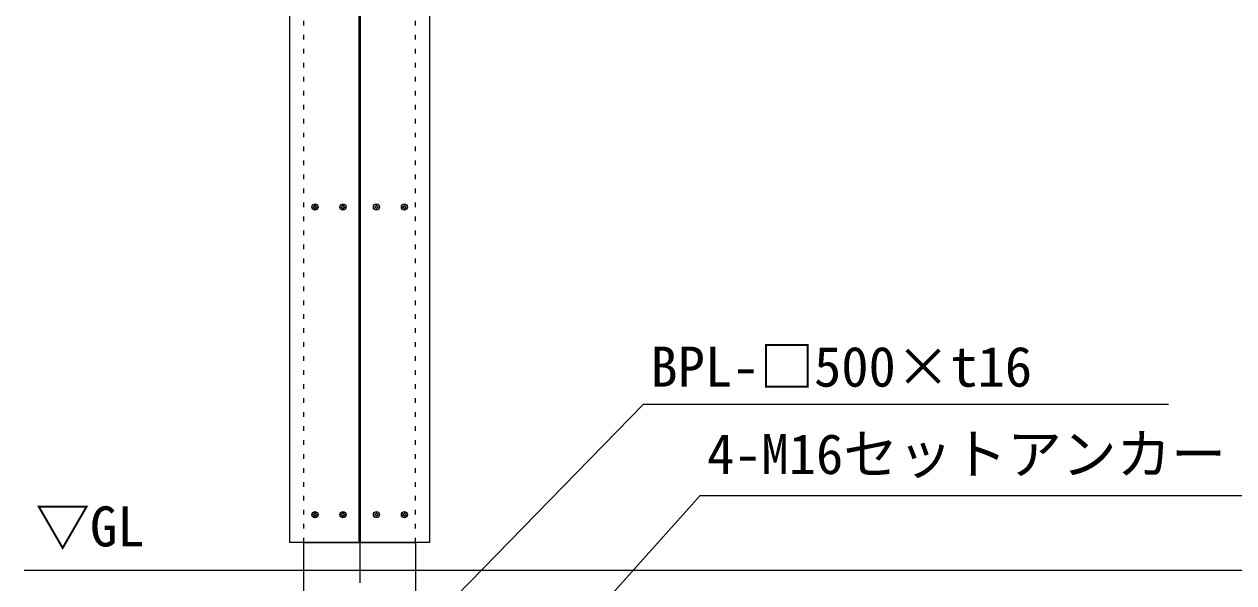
# Model space of a CAD drawing. Units: millimetres, scale not verified. Extents: x -11700 to 11700, y -8365 to 8380.
# Drawn here: x -10423 to -8260, y 2960 to 3960 of the extents above; entities that cross this region are included whole.
import ezdxf
from ezdxf.enums import TextEntityAlignment as Align

# ---------------------------------------------------------------- set-up
doc = ezdxf.new("R2010")
doc.units = ezdxf.units.MM
doc.header["$LTSCALE"] = 60
doc.linetypes.add('USER5', pattern=[0.416565, 0.138855, -0.27771])
doc.linetypes.add('USER6', pattern=[2.083282, 1.25, -0.416565, 0.138855, -0.277863])
doc.layers.add('0-1_IMPORTED', color=30, linetype='Continuous', lineweight=18)
doc.styles.add('ＭＳ ゴシック', font='')
doc.styles.get('ＭＳ ゴシック').set_extended_font_data('MS Gothic')

msp = doc.modelspace()

# ---------------------------------------------------------------- linework, layer by layer
at = {"layer": '0-1_IMPORTED', "color": 7, "linetype": 'USER6', "lineweight": 9}
msp.add_line((-9822.96, 6035), (-9822.96, 1535), dxfattribs=at)
at = {"layer": '0-1_IMPORTED', "color": 3, "linetype": 'USER5'}
for p, q in [((-9922.96, 3032.32), (-9922.96, 5453.32)), ((-9722.96, 3032.32), (-9722.96, 5453.32))]:
    msp.add_line(p, q, dxfattribs=at)
at = {"layer": '0-1_IMPORTED'}
for p, q in [((-9903.71, 3634.32), (-9903.71, 3635.57)), ((-9853.71, 3634.32), (-9853.71, 3635.57)), ((-9792.21, 3634.32), (-9792.21, 3635.57)), ((-9742.21, 3634.32), (-9742.21, 3635.57)), ((-9903.71, 3084.32), (-9903.71, 3085.57)), ((-9853.71, 3084.32), (-9853.71, 3085.57)), ((-9792.21, 3084.32), (-9792.21, 3085.57)), ((-9742.21, 3084.32), (-9742.21, 3085.57)), ((-1035, 2982.32), (-10422.96, 2982.32))]:
    msp.add_line(p, q, dxfattribs=at)
at = {"layer": '0-1_IMPORTED', "color": 1}
for p, q in [((-9785.26, 2798.32), (-9315.68, 3279.9)), ((-9315.68, 3279.9), (-8376.68, 3279.9)), ((-9649.96, 2630), (-9214.39, 3116.58)), ((-9214.39, 3116.58), (-7950.68, 3116.58))]:
    msp.add_line(p, q, dxfattribs=at)
at = {"layer": '0-1_IMPORTED'}
for points in [[(-9947.96, 3032.32), (-9947.96, 4234.32), (-9824.46, 4234.32), (-9824.46, 3032.32)], [(-9821.46, 3032.32), (-9821.46, 4234.32), (-9697.96, 4234.32), (-9697.96, 3032.32)], [(-9922.96, 3032.32), (-9722.96, 3032.32), (-9722.96, 2798.32), (-9922.96, 2798.32)]]:
    msp.add_lwpolyline(points, close=True, dxfattribs=at)
for points in [[(-9903.71, 3635.57), (-9902.21, 3635.57), (-9902.21, 3634.32)], [(-9853.71, 3635.57), (-9852.21, 3635.57), (-9852.21, 3634.32)], [(-9792.21, 3635.57), (-9793.71, 3635.57), (-9793.71, 3634.32)], [(-9742.21, 3635.57), (-9743.71, 3635.57), (-9743.71, 3634.32)], [(-9904.96, 3631.57), (-9906.21, 3631.57), (-9906.21, 3633.07), (-9904.96, 3633.07)], [(-9902.21, 3630.32), (-9902.21, 3629.07), (-9903.71, 3629.07), (-9903.71, 3630.32)], [(-9900.96, 3633.07), (-9899.71, 3633.07), (-9899.71, 3631.57), (-9900.96, 3631.57)], [(-9854.96, 3631.57), (-9856.21, 3631.57), (-9856.21, 3633.07), (-9854.96, 3633.07)], [(-9852.21, 3630.32), (-9852.21, 3629.07), (-9853.71, 3629.07), (-9853.71, 3630.32)], [(-9850.96, 3633.07), (-9849.71, 3633.07), (-9849.71, 3631.57), (-9850.96, 3631.57)], [(-9794.96, 3633.07), (-9796.21, 3633.07), (-9796.21, 3631.57), (-9794.96, 3631.57)], [(-9793.71, 3630.32), (-9793.71, 3629.07), (-9792.21, 3629.07), (-9792.21, 3630.32)], [(-9790.96, 3631.57), (-9789.71, 3631.57), (-9789.71, 3633.07), (-9790.96, 3633.07)], [(-9744.96, 3633.07), (-9746.21, 3633.07), (-9746.21, 3631.57), (-9744.96, 3631.57)], [(-9743.71, 3630.32), (-9743.71, 3629.07), (-9742.21, 3629.07), (-9742.21, 3630.32)], [(-9740.96, 3631.57), (-9739.71, 3631.57), (-9739.71, 3633.07), (-9740.96, 3633.07)], [(-9904.96, 3081.57), (-9906.21, 3081.57), (-9906.21, 3083.07), (-9904.96, 3083.07)], [(-9903.71, 3085.57), (-9902.21, 3085.57), (-9902.21, 3084.32)], [(-9902.21, 3080.32), (-9902.21, 3079.07), (-9903.71, 3079.07), (-9903.71, 3080.32)], [(-9900.96, 3083.07), (-9899.71, 3083.07), (-9899.71, 3081.57), (-9900.96, 3081.57)], [(-9854.96, 3081.57), (-9856.21, 3081.57), (-9856.21, 3083.07), (-9854.96, 3083.07)], [(-9853.71, 3085.57), (-9852.21, 3085.57), (-9852.21, 3084.32)], [(-9852.21, 3080.32), (-9852.21, 3079.07), (-9853.71, 3079.07), (-9853.71, 3080.32)], [(-9850.96, 3083.07), (-9849.71, 3083.07), (-9849.71, 3081.57), (-9850.96, 3081.57)], [(-9794.96, 3083.07), (-9796.21, 3083.07), (-9796.21, 3081.57), (-9794.96, 3081.57)], [(-9792.21, 3085.57), (-9793.71, 3085.57), (-9793.71, 3084.32)], [(-9793.71, 3080.32), (-9793.71, 3079.07), (-9792.21, 3079.07), (-9792.21, 3080.32)], [(-9790.96, 3081.57), (-9789.71, 3081.57), (-9789.71, 3083.07), (-9790.96, 3083.07)], [(-9744.96, 3083.07), (-9746.21, 3083.07), (-9746.21, 3081.57), (-9744.96, 3081.57)], [(-9742.21, 3085.57), (-9743.71, 3085.57), (-9743.71, 3084.32)], [(-9743.71, 3080.32), (-9743.71, 3079.07), (-9742.21, 3079.07), (-9742.21, 3080.32)], [(-9740.96, 3081.57), (-9739.71, 3081.57), (-9739.71, 3083.07), (-9740.96, 3083.07)]]:
    msp.add_lwpolyline(points, dxfattribs=at)
for centre in [(-9902.96, 3632.32), (-9852.96, 3632.32), (-9792.96, 3632.32), (-9742.96, 3632.32), (-9902.96, 3082.32), (-9852.96, 3082.32), (-9792.96, 3082.32), (-9742.96, 3082.32)]:
    msp.add_circle(centre, 5.5, dxfattribs=at)
for centre, start, end in [((-9904.96, 3634.32), 270, 360), ((-9900.96, 3634.32), 180, 270), ((-9854.96, 3634.32), 270, 360), ((-9850.96, 3634.32), 180, 270), ((-9794.96, 3634.32), 270, 360), ((-9790.96, 3634.32), 180, 270), ((-9744.96, 3634.32), 270, 0), ((-9740.96, 3634.32), 180, 270), ((-9904.96, 3630.32), 0, 90), ((-9900.96, 3630.32), 90, 180), ((-9854.96, 3630.32), 0, 90), ((-9850.96, 3630.32), 90, 180), ((-9794.96, 3630.32), 0, 90), ((-9790.96, 3630.32), 90, 180), ((-9744.96, 3630.32), 360, 90), ((-9740.96, 3630.32), 90, 180), ((-9904.96, 3084.32), 270, 360), ((-9904.96, 3080.32), 0, 90), ((-9900.96, 3084.32), 180, 270), ((-9900.96, 3080.32), 90, 180), ((-9854.96, 3084.32), 270, 360), ((-9854.96, 3080.32), 0, 90), ((-9850.96, 3084.32), 180, 270), ((-9850.96, 3080.32), 90, 180), ((-9794.96, 3084.32), 270, 360), ((-9794.96, 3080.32), 0, 90), ((-9790.96, 3084.32), 180, 270), ((-9790.96, 3080.32), 90, 180), ((-9744.96, 3084.32), 270, 0), ((-9744.96, 3080.32), 360, 90), ((-9740.96, 3084.32), 180, 270), ((-9740.96, 3080.32), 90, 180)]:
    msp.add_arc(centre, 1.25, start, end, dxfattribs=at)

# ---------------------------------------------------------------- texts
at = {"layer": '0-1_IMPORTED', "color": 7, "style": 'ＭＳ ゴシック'}
for s, p in [('BPL-□500×t16', (-9303.23, 3289.7)), ('4-M16セットアンカー', (-9201.95, 3133.38)), ('▽GL', (-10403.02, 3003.92))]:
    msp.add_text(s, height=71.65, dxfattribs=at).set_placement(p, align=Align.BOTTOM_LEFT)

doc.saveas('drawing.dxf')
